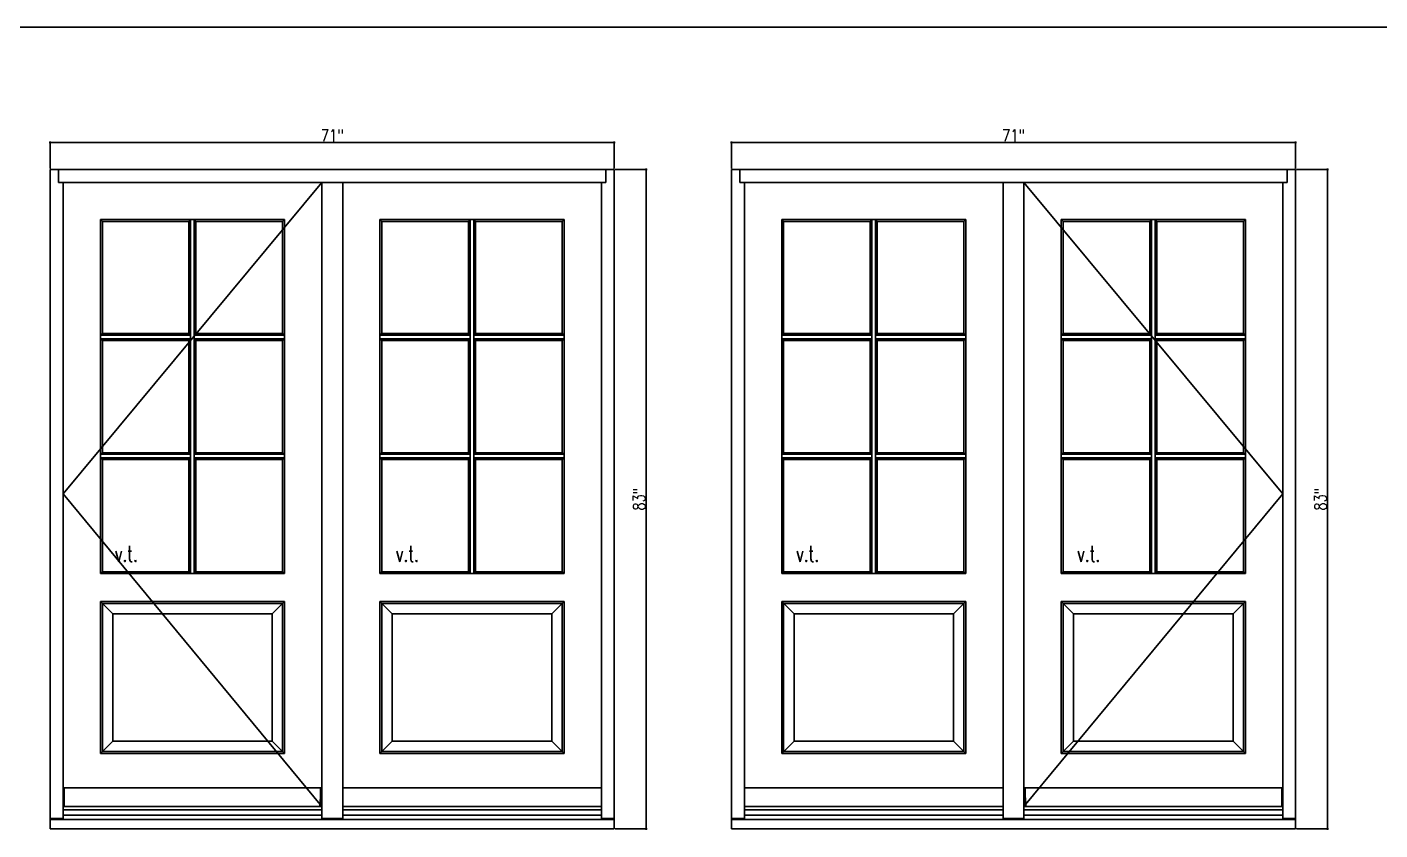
# Model space of a CAD drawing. Header units: inches. Extents: x 1985 to 11287, y 379 to 4336.
# Drawn here: x 8201.7 to 8372, y 3663.5 to 3764.6 of the extents above; entities that cross this region are included whole.
import ezdxf

# ---------------------------------------------------------------- set-up
doc = ezdxf.new("R2010")
doc.units = ezdxf.units.IN
doc.header["$MEASUREMENT"] = 0
doc.layers.get('0').update_dxf_attribs({"linetype": 'CONTINUOUS'})
doc.layers.get('Defpoints').update_dxf_attribs({"linetype": 'CONTINUOUS'})
for name, color, linetype in [('COTE1-1 99', 7, 'CONTINUOUS'), ('elevation 99', 7, 'CONTINUOUS'), ('opening side 99', 1, 'CONTINUOUS'), ('separation 99', 3, 'CONTINUOUS')]:
    doc.layers.add(name, color=color, linetype=linetype)
doc.styles.get("Standard").update_dxf_attribs({"font": 'txt.shx', "width": 0.8})
doc.dimstyles.new('Elevation', dxfattribs={"dimscale": 2, "dimtxt": 0.75, "dimasz": 0.0625, "dimexe": 0.0625, "dimexo": 0.0625, "dimgap": 0.0625, "dimtad": 1, "dimdec": 5, "dimzin": 0, "dimdsep": 46, "dimlunit": 5, "dimtxsty": 'Standard', "dimblk1": 'OBLIQUE', "dimblk2": 'OBLIQUE', "dimsah": 1, "dimcen": 2, "dimdle": 0.0625, "dimclrd": 1, "dimclre": 1, "dimadec": 1, "dimazin": 0, "dimtfac": 0.375, "dimtdec": 5, "dimtmove": 0, "dimatfit": 3, "dimldrblk": 'OBLIQUE', "dimfxl": 1, "dimfrac": 2, "dimtolj": 1, "dimtzin": 0, "dimarcsym": 0})

# ---------------------------------------------------------------- blocks, each defined once
blk = doc.blocks.new('_OBLIQUE')
at = {"color": 0, "linetype": 'ByBlock'}
blk.add_line((-0.5, -0.5), (0.5, 0.5), dxfattribs=at)
blk = doc.blocks.new('*D19')
at = {"layer": 'COTE1-1 99', "color": 1, "lineweight": -2, "transparency": 16777216}
for p, q in [((8204.52, 3750.06), (8275.77, 3750.06)), ((8204.64, 3746.78), (8204.64, 3750.19)), ((8275.64, 3746.78), (8275.64, 3750.19))]:
    blk.add_line(p, q, dxfattribs=at)
at = {"layer": 'Defpoints', "color": 0, "transparency": 16777216}
for p in [(8275.64, 3750.06), (8204.64, 3746.66), (8275.64, 3746.66)]:
    blk.add_point(p, dxfattribs=at)
at = {"layer": 'COTE1-1 99', "color": 1, "lineweight": -2, "transparency": 16777216, "xscale": 0.125, "yscale": 0.125, "zscale": 0.125, "rotation": 180}
blk.add_blockref('_OBLIQUE', (8204.64, 3750.06), dxfattribs=at)
at = {"layer": 'COTE1-1 99', "color": 1, "lineweight": -2, "transparency": 16777216, "xscale": 0.125, "yscale": 0.125, "zscale": 0.125}
blk.add_blockref('_OBLIQUE', (8275.64, 3750.06), dxfattribs=at)
at = {"layer": 'COTE1-1 99', "color": 0, "transparency": 16777216, "insert": (8240.14, 3750.94), "char_height": 1.5, "attachment_point": 5}
blk.add_mtext('\\A1;71"', dxfattribs=at)
blk = doc.blocks.new('*D20')
at = {"layer": 'COTE1-1 99', "color": 1, "lineweight": -2, "transparency": 16777216}
for p, q in [((8275.77, 3746.66), (8279.77, 3746.66)), ((8279.65, 3663.53), (8279.65, 3746.78)), ((8275.77, 3663.66), (8279.77, 3663.66))]:
    blk.add_line(p, q, dxfattribs=at)
at = {"layer": 'Defpoints', "color": 0, "transparency": 16777216}
for p in [(8275.64, 3746.66), (8279.65, 3746.66), (8275.64, 3663.66)]:
    blk.add_point(p, dxfattribs=at)
at = {"layer": 'COTE1-1 99', "color": 1, "lineweight": -2, "transparency": 16777216, "xscale": 0.125, "yscale": 0.125, "zscale": 0.125}
for p, rotation in [((8279.65, 3746.66), 90), ((8279.65, 3663.66), 270)]:
    blk.add_blockref('_OBLIQUE', p, dxfattribs=dict(at, rotation=rotation))
at = {"layer": 'COTE1-1 99', "color": 0, "transparency": 16777216, "insert": (8278.77, 3705.16), "char_height": 1.5, "attachment_point": 5, "rotation": 90}
blk.add_mtext('\\A1;83"', dxfattribs=at)
blk = doc.blocks.new('*D21')
at = {"layer": 'COTE1-1 99', "color": 1, "lineweight": -2, "transparency": 16777216}
for p, q in [((8290.27, 3750.06), (8361.52, 3750.06)), ((8290.39, 3746.78), (8290.39, 3750.19)), ((8361.39, 3746.78), (8361.39, 3750.19))]:
    blk.add_line(p, q, dxfattribs=at)
at = {"layer": 'Defpoints', "color": 0, "transparency": 16777216}
for p in [(8361.39, 3750.06), (8290.39, 3746.66), (8361.39, 3746.66)]:
    blk.add_point(p, dxfattribs=at)
at = {"layer": 'COTE1-1 99', "color": 1, "lineweight": -2, "transparency": 16777216, "xscale": 0.125, "yscale": 0.125, "zscale": 0.125, "rotation": 180}
blk.add_blockref('_OBLIQUE', (8290.39, 3750.06), dxfattribs=at)
at = {"layer": 'COTE1-1 99', "color": 1, "lineweight": -2, "transparency": 16777216, "xscale": 0.125, "yscale": 0.125, "zscale": 0.125}
blk.add_blockref('_OBLIQUE', (8361.39, 3750.06), dxfattribs=at)
at = {"layer": 'COTE1-1 99', "color": 0, "transparency": 16777216, "insert": (8325.89, 3750.94), "char_height": 1.5, "attachment_point": 5}
blk.add_mtext('\\A1;71"', dxfattribs=at)
blk = doc.blocks.new('*D22')
at = {"layer": 'COTE1-1 99', "color": 1, "lineweight": -2, "transparency": 16777216}
for p, q in [((8361.52, 3746.66), (8365.52, 3746.66)), ((8365.4, 3663.53), (8365.4, 3746.78)), ((8361.52, 3663.66), (8365.52, 3663.66))]:
    blk.add_line(p, q, dxfattribs=at)
at = {"layer": 'Defpoints', "color": 0, "transparency": 16777216}
for p in [(8361.39, 3746.66), (8365.4, 3746.66), (8361.39, 3663.66)]:
    blk.add_point(p, dxfattribs=at)
at = {"layer": 'COTE1-1 99', "color": 1, "lineweight": -2, "transparency": 16777216, "xscale": 0.125, "yscale": 0.125, "zscale": 0.125}
for p, rotation in [((8365.4, 3746.66), 90), ((8365.4, 3663.66), 270)]:
    blk.add_blockref('_OBLIQUE', p, dxfattribs=dict(at, rotation=rotation))
at = {"layer": 'COTE1-1 99', "color": 0, "transparency": 16777216, "insert": (8364.52, 3705.16), "char_height": 1.5, "attachment_point": 5, "rotation": 90}
blk.add_mtext('\\A1;83"', dxfattribs=at)

msp = doc.modelspace()

# ---------------------------------------------------------------- linework, layer by layer
at = {"layer": 'elevation 99'}
for p, q in [((8241.455126, 3746.65541), (8204.642526, 3746.65541)), ((8204.642526, 3746.65541), (8204.642526, 3663.65541)), ((8205.705026, 3746.65541), (8205.705026, 3745.03041)), ((8238.830126, 3746.65541), (8275.642726, 3746.65541)), ((8274.580226, 3746.65541), (8274.580226, 3745.03041)), ((8275.642726, 3746.65541), (8275.642726, 3663.65541)), ((8290.394623, 3746.65541), (8290.394623, 3663.65541)), ((8327.207223, 3746.65541), (8290.394623, 3746.65541)), ((8291.457123, 3746.65541), (8291.457123, 3745.03041)), ((8324.582223, 3746.65541), (8361.394823, 3746.65541)), ((8360.332323, 3746.65541), (8360.332323, 3745.03041)), ((8361.394823, 3746.65541), (8361.394823, 3663.65541)), ((8238.830126, 3745.03041), (8205.705026, 3745.03041)), ((8206.267526, 3745.03041), (8206.267526, 3664.983536)), ((8238.830126, 3664.983536), (8238.830126, 3745.03041)), ((8238.830126, 3745.03041), (8241.455126, 3745.03041)), ((8241.455126, 3664.983536), (8241.455126, 3745.03041)), ((8241.455126, 3745.03041), (8274.580226, 3745.03041)), ((8274.017726, 3745.03041), (8274.017726, 3664.983536)), ((8324.582223, 3745.03041), (8291.457123, 3745.03041)), ((8292.019623, 3745.03041), (8292.019623, 3664.983536)), ((8324.582223, 3664.983536), (8324.582223, 3745.03041)), ((8324.582223, 3745.03041), (8327.207223, 3745.03041)), ((8327.207223, 3745.03041), (8360.332323, 3745.03041)), ((8327.207223, 3664.983536), (8327.207223, 3745.03041)), ((8359.769823, 3745.03041), (8359.769823, 3664.983536)), ((8211.205011, 3740.092862), (8210.96394, 3740.360733)), ((8210.96394, 3740.360733), (8234.133713, 3740.360733)), ((8210.96394, 3740.360733), (8210.96394, 3695.793739)), ((8211.205011, 3740.092862), (8222.111326, 3740.092862)), ((8211.205011, 3740.092862), (8211.205011, 3725.989362)), ((8222.111326, 3740.092862), (8222.315526, 3740.360733)), ((8222.111326, 3740.092862), (8222.111326, 3725.989362)), ((8222.315526, 3740.360733), (8222.315526, 3695.793739)), ((8222.782126, 3740.360733), (8222.986326, 3740.092862)), ((8222.782126, 3740.360733), (8222.782126, 3695.793739)), ((8222.986326, 3740.092862), (8233.892641, 3740.092862)), ((8222.986326, 3740.092862), (8222.986326, 3725.989362)), ((8233.892641, 3740.092862), (8234.133713, 3740.360733)), ((8233.892641, 3740.092862), (8233.892641, 3725.989362)), ((8234.133713, 3740.360733), (8234.133713, 3695.793739)), ((8246.15154, 3740.360733), (8246.15154, 3695.793739)), ((8246.15154, 3740.360733), (8269.321313, 3740.360733)), ((8246.392611, 3740.092862), (8246.15154, 3740.360733)), ((8246.392611, 3740.092862), (8246.392611, 3725.989362)), ((8246.392611, 3740.092862), (8257.298926, 3740.092862)), ((8257.298926, 3740.092862), (8257.503126, 3740.360733)), ((8257.298926, 3740.092862), (8257.298926, 3725.989362)), ((8257.503126, 3740.360733), (8257.503126, 3695.793739)), ((8257.969726, 3740.360733), (8257.969726, 3695.793739)), ((8257.969726, 3740.360733), (8258.173926, 3740.092862)), ((8258.173926, 3740.092862), (8258.173926, 3725.989362)), ((8258.173926, 3740.092862), (8269.080241, 3740.092862)), ((8269.080241, 3740.092862), (8269.321313, 3740.360733)), ((8269.080241, 3740.092862), (8269.080241, 3725.989362)), ((8269.321313, 3740.360733), (8269.321313, 3695.793739)), ((8296.716037, 3740.360733), (8296.716037, 3695.793739)), ((8296.716037, 3740.360733), (8319.88581, 3740.360733)), ((8296.957108, 3740.092862), (8296.716037, 3740.360733)), ((8296.957108, 3740.092862), (8296.957108, 3725.989362)), ((8296.957108, 3740.092862), (8307.863423, 3740.092862)), ((8307.863423, 3740.092862), (8308.067623, 3740.360733)), ((8307.863423, 3740.092862), (8307.863423, 3725.989362)), ((8308.067623, 3740.360733), (8308.067623, 3695.793739)), ((8308.534223, 3740.360733), (8308.534223, 3695.793739)), ((8308.534223, 3740.360733), (8308.738423, 3740.092862)), ((8308.738423, 3740.092862), (8308.738423, 3725.989362)), ((8308.738423, 3740.092862), (8319.644738, 3740.092862)), ((8319.644738, 3740.092862), (8319.88581, 3740.360733)), ((8319.644738, 3740.092862), (8319.644738, 3725.989362)), ((8319.88581, 3740.360733), (8319.88581, 3695.793739)), ((8331.903637, 3740.360733), (8331.903637, 3695.793739)), ((8331.903637, 3740.360733), (8355.07341, 3740.360733)), ((8332.144708, 3740.092862), (8331.903637, 3740.360733)), ((8332.144708, 3740.092862), (8332.144708, 3725.989362)), ((8332.144708, 3740.092862), (8343.051023, 3740.092862)), ((8343.051023, 3740.092862), (8343.255223, 3740.360733)), ((8343.051023, 3740.092862), (8343.051023, 3725.989362)), ((8343.255223, 3740.360733), (8343.255223, 3695.793739)), ((8343.721823, 3740.360733), (8343.721823, 3695.793739)), ((8343.721823, 3740.360733), (8343.926023, 3740.092862)), ((8343.926023, 3740.092862), (8343.926023, 3725.989362)), ((8343.926023, 3740.092862), (8354.832338, 3740.092862)), ((8354.832338, 3740.092862), (8355.07341, 3740.360733)), ((8354.832338, 3740.092862), (8354.832338, 3725.989362)), ((8355.07341, 3740.360733), (8355.07341, 3695.793739)), ((8211.205011, 3725.989362), (8210.96394, 3725.785162)), ((8210.96394, 3725.785162), (8222.315526, 3725.785162)), ((8211.205011, 3725.989362), (8222.111326, 3725.989362)), ((8222.111326, 3725.989362), (8222.315526, 3725.785162)), ((8222.986326, 3725.989362), (8222.782126, 3725.785162)), ((8222.782126, 3725.785162), (8234.133713, 3725.785162)), ((8222.986326, 3725.989362), (8233.892641, 3725.989362)), ((8233.892641, 3725.989362), (8234.133713, 3725.785162)), ((8246.392611, 3725.989362), (8246.15154, 3725.785162)), ((8246.15154, 3725.785162), (8257.503126, 3725.785162)), ((8246.392611, 3725.989362), (8257.298926, 3725.989362)), ((8257.298926, 3725.989362), (8257.503126, 3725.785162)), ((8258.173926, 3725.989362), (8257.969726, 3725.785162)), ((8257.969726, 3725.785162), (8269.321313, 3725.785162)), ((8258.173926, 3725.989362), (8269.080241, 3725.989362)), ((8269.080241, 3725.989362), (8269.321313, 3725.785162)), ((8296.957108, 3725.989362), (8296.716037, 3725.785162)), ((8296.716037, 3725.785162), (8308.067623, 3725.785162)), ((8296.957108, 3725.989362), (8307.863423, 3725.989362)), ((8307.863423, 3725.989362), (8308.067623, 3725.785162)), ((8308.738423, 3725.989362), (8308.534223, 3725.785162)), ((8308.534223, 3725.785162), (8319.88581, 3725.785162)), ((8308.738423, 3725.989362), (8319.644738, 3725.989362)), ((8319.644738, 3725.989362), (8319.88581, 3725.785162)), ((8332.144708, 3725.989362), (8331.903637, 3725.785162)), ((8331.903637, 3725.785162), (8343.255223, 3725.785162)), ((8332.144708, 3725.989362), (8343.051023, 3725.989362)), ((8343.051023, 3725.989362), (8343.255223, 3725.785162)), ((8343.926023, 3725.989362), (8343.721823, 3725.785162)), ((8343.721823, 3725.785162), (8355.07341, 3725.785162)), ((8343.926023, 3725.989362), (8354.832338, 3725.989362)), ((8354.832338, 3725.989362), (8355.07341, 3725.785162)), ((8211.205011, 3725.114362), (8210.96394, 3725.318562)), ((8210.96394, 3725.318562), (8222.315526, 3725.318562)), ((8211.205011, 3725.114362), (8211.205011, 3711.010862)), ((8211.205011, 3725.114362), (8222.111326, 3725.114362)), ((8222.111326, 3725.114362), (8222.315526, 3725.318562)), ((8222.111326, 3725.114362), (8222.111326, 3711.010862)), ((8222.782126, 3725.318562), (8234.133713, 3725.318562)), ((8222.986326, 3725.114362), (8222.782126, 3725.318562)), ((8222.986326, 3725.114362), (8222.986326, 3711.010862)), ((8222.986326, 3725.114362), (8233.892641, 3725.114362)), ((8233.892641, 3725.114362), (8234.133713, 3725.318562)), ((8233.892641, 3725.114362), (8233.892641, 3711.010862)), ((8246.15154, 3725.318562), (8257.503126, 3725.318562)), ((8246.392611, 3725.114362), (8246.15154, 3725.318562)), ((8246.392611, 3725.114362), (8257.298926, 3725.114362)), ((8246.392611, 3725.114362), (8246.392611, 3711.010862)), ((8257.298926, 3725.114362), (8257.503126, 3725.318562)), ((8257.298926, 3725.114362), (8257.298926, 3711.010862)), ((8258.173926, 3725.114362), (8257.969726, 3725.318562)), ((8257.969726, 3725.318562), (8269.321313, 3725.318562)), ((8258.173926, 3725.114362), (8269.080241, 3725.114362)), ((8258.173926, 3725.114362), (8258.173926, 3711.010862)), ((8269.080241, 3725.114362), (8269.321313, 3725.318562)), ((8269.080241, 3725.114362), (8269.080241, 3711.010862)), ((8296.716037, 3725.318562), (8308.067623, 3725.318562)), ((8296.957108, 3725.114362), (8296.716037, 3725.318562)), ((8296.957108, 3725.114362), (8307.863423, 3725.114362)), ((8296.957108, 3725.114362), (8296.957108, 3711.010862)), ((8307.863423, 3725.114362), (8308.067623, 3725.318562)), ((8307.863423, 3725.114362), (8307.863423, 3711.010862)), ((8308.738423, 3725.114362), (8308.534223, 3725.318562)), ((8308.534223, 3725.318562), (8319.88581, 3725.318562)), ((8308.738423, 3725.114362), (8319.644738, 3725.114362)), ((8308.738423, 3725.114362), (8308.738423, 3711.010862)), ((8319.644738, 3725.114362), (8319.88581, 3725.318562)), ((8319.644738, 3725.114362), (8319.644738, 3711.010862)), ((8331.903637, 3725.318562), (8343.255223, 3725.318562)), ((8332.144708, 3725.114362), (8331.903637, 3725.318562)), ((8332.144708, 3725.114362), (8343.051023, 3725.114362)), ((8332.144708, 3725.114362), (8332.144708, 3711.010862)), ((8343.051023, 3725.114362), (8343.255223, 3725.318562)), ((8343.051023, 3725.114362), (8343.051023, 3711.010862)), ((8343.926023, 3725.114362), (8343.721823, 3725.318562)), ((8343.721823, 3725.318562), (8355.07341, 3725.318562)), ((8343.926023, 3725.114362), (8354.832338, 3725.114362)), ((8343.926023, 3725.114362), (8343.926023, 3711.010862)), ((8354.832338, 3725.114362), (8355.07341, 3725.318562)), ((8354.832338, 3725.114362), (8354.832338, 3711.010862)), ((8211.205011, 3711.010862), (8210.96394, 3710.806662)), ((8210.96394, 3710.806662), (8222.315526, 3710.806662)), ((8211.205011, 3711.010862), (8222.111326, 3711.010862)), ((8222.782126, 3710.806662), (8234.133713, 3710.806662)), ((8222.986326, 3711.010862), (8233.892641, 3711.010862)), ((8233.892641, 3711.010862), (8234.133713, 3710.806662)), ((8246.392611, 3711.010862), (8246.15154, 3710.806662)), ((8246.15154, 3710.806662), (8257.503126, 3710.806662)), ((8246.392611, 3711.010862), (8257.298926, 3711.010862)), ((8257.969726, 3710.806662), (8269.321313, 3710.806662)), ((8258.173926, 3711.010862), (8269.080241, 3711.010862)), ((8269.080241, 3711.010862), (8269.321313, 3710.806662)), ((8296.957108, 3711.010862), (8296.716037, 3710.806662)), ((8296.716037, 3710.806662), (8308.067623, 3710.806662)), ((8296.957108, 3711.010862), (8307.863423, 3711.010862)), ((8308.534223, 3710.806662), (8319.88581, 3710.806662)), ((8308.738423, 3711.010862), (8319.644738, 3711.010862)), ((8319.644738, 3711.010862), (8319.88581, 3710.806662)), ((8332.144708, 3711.010862), (8331.903637, 3710.806662)), ((8331.903637, 3710.806662), (8343.255223, 3710.806662)), ((8332.144708, 3711.010862), (8343.051023, 3711.010862)), ((8343.721823, 3710.806662), (8355.07341, 3710.806662)), ((8343.926023, 3711.010862), (8354.832338, 3711.010862)), ((8354.832338, 3711.010862), (8355.07341, 3710.806662)), ((8210.96394, 3710.34451), (8222.315526, 3710.34451)), ((8211.205011, 3710.14031), (8211.205011, 3696.03481)), ((8211.205011, 3710.14031), (8222.111326, 3710.14031)), ((8222.111326, 3710.14031), (8222.111326, 3696.03481)), ((8222.782126, 3710.34451), (8234.133713, 3710.34451)), ((8222.986326, 3710.14031), (8233.892641, 3710.14031)), ((8222.986326, 3710.14031), (8222.986326, 3696.03481)), ((8233.892641, 3710.14031), (8234.133713, 3710.34451)), ((8233.892641, 3710.14031), (8233.892641, 3696.03481)), ((8246.15154, 3710.34451), (8257.503126, 3710.34451)), ((8246.392611, 3710.14031), (8257.298926, 3710.14031)), ((8246.392611, 3710.14031), (8246.392611, 3696.03481)), ((8257.298926, 3710.14031), (8257.298926, 3696.03481)), ((8257.969726, 3710.34451), (8269.321313, 3710.34451)), ((8258.173926, 3710.14031), (8258.173926, 3696.03481)), ((8258.173926, 3710.14031), (8269.080241, 3710.14031)), ((8269.080241, 3710.14031), (8269.321313, 3710.34451)), ((8269.080241, 3710.14031), (8269.080241, 3696.03481)), ((8296.716037, 3710.34451), (8308.067623, 3710.34451)), ((8296.957108, 3710.14031), (8307.863423, 3710.14031)), ((8296.957108, 3710.14031), (8296.957108, 3696.03481)), ((8307.863423, 3710.14031), (8307.863423, 3696.03481)), ((8308.534223, 3710.34451), (8319.88581, 3710.34451)), ((8308.738423, 3710.14031), (8308.738423, 3696.03481)), ((8308.738423, 3710.14031), (8319.644738, 3710.14031)), ((8319.644738, 3710.14031), (8319.88581, 3710.34451)), ((8319.644738, 3710.14031), (8319.644738, 3696.03481)), ((8331.903637, 3710.34451), (8343.255223, 3710.34451)), ((8332.144708, 3710.14031), (8343.051023, 3710.14031)), ((8332.144708, 3710.14031), (8332.144708, 3696.03481)), ((8343.051023, 3710.14031), (8343.051023, 3696.03481)), ((8343.721823, 3710.34451), (8355.07341, 3710.34451)), ((8343.926023, 3710.14031), (8343.926023, 3696.03481)), ((8343.926023, 3710.14031), (8354.832338, 3710.14031)), ((8354.832338, 3710.14031), (8355.07341, 3710.34451)), ((8354.832338, 3710.14031), (8354.832338, 3696.03481)), ((8210.96394, 3695.793739), (8211.205011, 3696.03481)), ((8210.96394, 3695.793739), (8234.133713, 3695.793739)), ((8211.205011, 3696.03481), (8222.111326, 3696.03481)), ((8222.111326, 3696.03481), (8222.315526, 3695.793739)), ((8222.986326, 3696.03481), (8222.782126, 3695.793739)), ((8222.986326, 3696.03481), (8233.892641, 3696.03481)), ((8234.133713, 3695.793739), (8233.892641, 3696.03481)), ((8246.15154, 3695.793739), (8246.392611, 3696.03481)), ((8246.15154, 3695.793739), (8269.321313, 3695.793739)), ((8246.392611, 3696.03481), (8257.298926, 3696.03481)), ((8257.298926, 3696.03481), (8257.503126, 3695.793739)), ((8258.173926, 3696.03481), (8257.969726, 3695.793739)), ((8258.173926, 3696.03481), (8269.080241, 3696.03481)), ((8269.321313, 3695.793739), (8269.080241, 3696.03481)), ((8296.716037, 3695.793739), (8296.957108, 3696.03481)), ((8296.716037, 3695.793739), (8319.88581, 3695.793739)), ((8296.957108, 3696.03481), (8307.863423, 3696.03481)), ((8307.863423, 3696.03481), (8308.067623, 3695.793739)), ((8308.738423, 3696.03481), (8308.534223, 3695.793739)), ((8308.738423, 3696.03481), (8319.644738, 3696.03481)), ((8319.88581, 3695.793739), (8319.644738, 3696.03481)), ((8331.903637, 3695.793739), (8332.144708, 3696.03481)), ((8331.903637, 3695.793739), (8355.07341, 3695.793739)), ((8332.144708, 3696.03481), (8343.051023, 3696.03481)), ((8343.051023, 3696.03481), (8343.255223, 3695.793739)), ((8343.926023, 3696.03481), (8343.721823, 3695.793739)), ((8343.926023, 3696.03481), (8354.832338, 3696.03481)), ((8355.07341, 3695.793739), (8354.832338, 3696.03481)), ((8212.517452, 3690.72226), (8210.963881, 3692.275882)), ((8210.963881, 3673.1643), (8210.963881, 3692.275882)), ((8210.963881, 3692.275882), (8234.133757, 3692.275882)), ((8211.204952, 3673.405371), (8211.204952, 3692.03476)), ((8211.204952, 3692.03476), (8233.892685, 3692.03476)), ((8234.133757, 3692.275882), (8232.580185, 3690.72226)), ((8233.892685, 3673.405371), (8233.892685, 3692.03476)), ((8234.133757, 3673.1643), (8234.133757, 3692.275882)), ((8246.151481, 3692.275882), (8269.321357, 3692.275882)), ((8246.151481, 3673.1643), (8246.151481, 3692.275882)), ((8247.705052, 3690.72226), (8246.151481, 3692.275882)), ((8246.392552, 3692.03476), (8269.080285, 3692.03476)), ((8246.392552, 3673.405371), (8246.392552, 3692.03476)), ((8269.321357, 3692.275882), (8267.767785, 3690.72226)), ((8269.080285, 3673.405371), (8269.080285, 3692.03476)), ((8269.321357, 3673.1643), (8269.321357, 3692.275882)), ((8296.715978, 3692.275882), (8319.885854, 3692.275882)), ((8296.715978, 3673.1643), (8296.715978, 3692.275882)), ((8298.269549, 3690.72226), (8296.715978, 3692.275882)), ((8296.957049, 3692.03476), (8319.644782, 3692.03476)), ((8296.957049, 3673.405371), (8296.957049, 3692.03476)), ((8319.885854, 3692.275882), (8318.332282, 3690.72226)), ((8319.644782, 3673.405371), (8319.644782, 3692.03476)), ((8319.885854, 3673.1643), (8319.885854, 3692.275882)), ((8331.903578, 3692.275882), (8355.073454, 3692.275882)), ((8331.903578, 3673.1643), (8331.903578, 3692.275882)), ((8333.457149, 3690.72226), (8331.903578, 3692.275882)), ((8332.144649, 3692.03476), (8354.832382, 3692.03476)), ((8332.144649, 3673.405371), (8332.144649, 3692.03476)), ((8355.073454, 3692.275882), (8353.519882, 3690.72226)), ((8354.832382, 3673.405371), (8354.832382, 3692.03476)), ((8355.073454, 3673.1643), (8355.073454, 3692.275882)), ((8212.517452, 3674.717871), (8212.517452, 3690.72226)), ((8212.517452, 3690.72226), (8232.580185, 3690.72226)), ((8232.580185, 3674.717871), (8232.580185, 3690.72226)), ((8247.705052, 3690.72226), (8267.767785, 3690.72226)), ((8247.705052, 3674.717871), (8247.705052, 3690.72226)), ((8267.767785, 3674.717871), (8267.767785, 3690.72226)), ((8298.269549, 3690.72226), (8318.332282, 3690.72226)), ((8298.269549, 3674.717871), (8298.269549, 3690.72226)), ((8318.332282, 3674.717871), (8318.332282, 3690.72226)), ((8333.457149, 3690.72226), (8353.519882, 3690.72226)), ((8333.457149, 3674.717871), (8333.457149, 3690.72226)), ((8353.519882, 3674.717871), (8353.519882, 3690.72226)), ((8210.963881, 3673.1643), (8212.517452, 3674.717871)), ((8212.517452, 3674.717871), (8232.580185, 3674.717871)), ((8234.133757, 3673.1643), (8232.580185, 3674.717871)), ((8246.151481, 3673.1643), (8247.705052, 3674.717871)), ((8247.705052, 3674.717871), (8267.767785, 3674.717871)), ((8269.321357, 3673.1643), (8267.767785, 3674.717871)), ((8296.715978, 3673.1643), (8298.269549, 3674.717871)), ((8298.269549, 3674.717871), (8318.332282, 3674.717871)), ((8319.885854, 3673.1643), (8318.332282, 3674.717871)), ((8331.903578, 3673.1643), (8333.457149, 3674.717871)), ((8333.457149, 3674.717871), (8353.519882, 3674.717871)), ((8355.073454, 3673.1643), (8353.519882, 3674.717871)), ((8210.963881, 3673.1643), (8234.133757, 3673.1643)), ((8211.204952, 3673.405371), (8233.892685, 3673.405371)), ((8246.151481, 3673.1643), (8269.321357, 3673.1643)), ((8246.392552, 3673.405371), (8269.080285, 3673.405371)), ((8296.715978, 3673.1643), (8319.885854, 3673.1643)), ((8296.957049, 3673.405371), (8319.644782, 3673.405371)), ((8331.903578, 3673.1643), (8355.073454, 3673.1643)), ((8332.144649, 3673.405371), (8354.832382, 3673.405371)), ((8206.392526, 3666.467905), (8206.392526, 3668.842905)), ((8238.705126, 3668.842905), (8206.392526, 3668.842905)), ((8206.392526, 3666.467905), (8206.392526, 3668.842905)), ((8238.705126, 3668.842905), (8206.392526, 3668.842905)), ((8238.705126, 3666.467905), (8238.705126, 3668.842905)), ((8238.705126, 3666.467905), (8238.705126, 3668.842905)), ((8241.455126, 3668.842905), (8274.017726, 3668.842905)), ((8241.580126, 3668.842905), (8273.892726, 3668.842905)), ((8324.582223, 3668.842905), (8292.019623, 3668.842905)), ((8324.457223, 3668.842905), (8292.144623, 3668.842905)), ((8327.332223, 3666.467905), (8327.332223, 3668.842905)), ((8327.332223, 3668.842905), (8359.644823, 3668.842905)), ((8327.332223, 3666.467905), (8327.332223, 3668.842905)), ((8327.332223, 3668.842905), (8359.644823, 3668.842905)), ((8359.644823, 3666.467905), (8359.644823, 3668.842905)), ((8359.644823, 3666.467905), (8359.644823, 3668.842905)), ((8206.267526, 3666.467905), (8238.830126, 3666.467905)), ((8206.267526, 3666.467905), (8238.830126, 3666.467905)), ((8238.580126, 3666.655405), (8238.580126, 3666.467905)), ((8238.580126, 3666.655405), (8238.580126, 3666.467905)), ((8238.618369, 3666.467905), (8238.627795, 3666.592905)), ((8238.618369, 3666.467905), (8238.627795, 3666.592905)), ((8238.627795, 3666.592905), (8238.638422, 3666.467905)), ((8238.627795, 3666.592905), (8238.638422, 3666.467905)), ((8274.017726, 3666.467905), (8241.455126, 3666.467905)), ((8274.017726, 3666.467905), (8241.455126, 3666.467905)), ((8292.019623, 3666.467905), (8324.582223, 3666.467905)), ((8292.019623, 3666.467905), (8324.582223, 3666.467905)), ((8359.769823, 3666.467905), (8327.207223, 3666.467905)), ((8359.769823, 3666.467905), (8327.207223, 3666.467905)), ((8327.409555, 3666.592905), (8327.398927, 3666.467905)), ((8327.409555, 3666.592905), (8327.398927, 3666.467905)), ((8327.41898, 3666.467905), (8327.409555, 3666.592905)), ((8327.41898, 3666.467905), (8327.409555, 3666.592905)), ((8327.457223, 3666.655405), (8327.457223, 3666.467905)), ((8327.457223, 3666.655405), (8327.457223, 3666.467905)), ((8204.642526, 3664.983536), (8206.267526, 3664.983536)), ((8204.642526, 3664.983536), (8206.267526, 3664.983536)), ((8204.642526, 3664.84291), (8241.455126, 3664.84291)), ((8204.642526, 3664.84291), (8241.455126, 3664.84291)), ((8206.267526, 3666.076286), (8238.830126, 3666.076286)), ((8206.267526, 3666.076286), (8238.830126, 3666.076286)), ((8206.267526, 3665.405405), (8238.830126, 3665.405405)), ((8238.830126, 3664.983536), (8241.455126, 3664.983536)), ((8241.455126, 3664.983536), (8238.830126, 3664.983536)), ((8241.455126, 3664.983536), (8238.830126, 3664.983536)), ((8238.830126, 3664.983536), (8241.455126, 3664.983536)), ((8275.642726, 3664.84291), (8238.830126, 3664.84291)), ((8275.642726, 3664.84291), (8238.830126, 3664.84291)), ((8274.017726, 3666.076286), (8241.455126, 3666.076286)), ((8274.017726, 3666.076286), (8241.455126, 3666.076286)), ((8274.017726, 3665.405405), (8241.455126, 3665.405405)), ((8275.642726, 3664.983536), (8274.017726, 3664.983536)), ((8275.642726, 3664.983536), (8274.017726, 3664.983536)), ((8290.394623, 3664.983536), (8292.019623, 3664.983536)), ((8290.394623, 3664.983536), (8292.019623, 3664.983536)), ((8290.394623, 3664.84291), (8327.207223, 3664.84291)), ((8290.394623, 3664.84291), (8327.207223, 3664.84291)), ((8292.019623, 3666.076286), (8324.582223, 3666.076286)), ((8292.019623, 3666.076286), (8324.582223, 3666.076286)), ((8292.019623, 3665.405405), (8324.582223, 3665.405405)), ((8327.207223, 3664.983536), (8324.582223, 3664.983536)), ((8324.582223, 3664.983536), (8327.207223, 3664.983536)), ((8324.582223, 3664.983536), (8327.207223, 3664.983536)), ((8327.207223, 3664.983536), (8324.582223, 3664.983536)), ((8361.394823, 3664.84291), (8324.582223, 3664.84291)), ((8361.394823, 3664.84291), (8324.582223, 3664.84291)), ((8359.769823, 3666.076286), (8327.207223, 3666.076286)), ((8359.769823, 3666.076286), (8327.207223, 3666.076286)), ((8359.769823, 3665.405405), (8327.207223, 3665.405405)), ((8361.394823, 3664.983536), (8359.769823, 3664.983536)), ((8361.394823, 3664.983536), (8359.769823, 3664.983536)), ((8204.642526, 3663.65541), (8241.455126, 3663.65541)), ((8204.642526, 3663.65541), (8238.830126, 3663.65541)), ((8204.642526, 3663.65541), (8232.330126, 3663.65541)), ((8204.642526, 3663.65541), (8241.455126, 3663.65541)), ((8204.642526, 3663.65541), (8238.830126, 3663.65541)), ((8204.642526, 3663.65541), (8232.330126, 3663.65541)), ((8275.642726, 3663.65541), (8238.830126, 3663.65541)), ((8275.642726, 3663.65541), (8238.830126, 3663.65541)), ((8275.642726, 3663.65541), (8241.455126, 3663.65541)), ((8275.642726, 3663.65541), (8241.455126, 3663.65541)), ((8275.642726, 3663.65541), (8247.955126, 3663.65541)), ((8275.642726, 3663.65541), (8247.955126, 3663.65541)), ((8290.394623, 3663.65541), (8318.082223, 3663.65541)), ((8290.394623, 3663.65541), (8324.582223, 3663.65541)), ((8290.394623, 3663.65541), (8327.207223, 3663.65541)), ((8290.394623, 3663.65541), (8318.082223, 3663.65541)), ((8290.394623, 3663.65541), (8324.582223, 3663.65541)), ((8290.394623, 3663.65541), (8327.207223, 3663.65541)), ((8361.394823, 3663.65541), (8324.582223, 3663.65541)), ((8361.394823, 3663.65541), (8324.582223, 3663.65541)), ((8361.394823, 3663.65541), (8327.207223, 3663.65541)), ((8361.394823, 3663.65541), (8327.207223, 3663.65541)), ((8361.394823, 3663.65541), (8333.707223, 3663.65541)), ((8361.394823, 3663.65541), (8333.707223, 3663.65541))]:
    msp.add_line(p, q, dxfattribs=at)
at = {"layer": 'elevation 99', "color": 7}
for p, q in [((8222.111326, 3711.010862), (8222.315526, 3710.806662)), ((8222.986326, 3711.010862), (8222.782126, 3710.806662)), ((8257.298926, 3711.010862), (8257.503126, 3710.806662)), ((8258.173926, 3711.010862), (8257.969726, 3710.806662)), ((8307.863423, 3711.010862), (8308.067623, 3710.806662)), ((8308.738423, 3711.010862), (8308.534223, 3710.806662)), ((8343.051023, 3711.010862), (8343.255223, 3710.806662)), ((8343.926023, 3711.010862), (8343.721823, 3710.806662)), ((8211.205011, 3710.14031), (8210.96394, 3710.34451)), ((8222.111326, 3710.14031), (8222.315526, 3710.34451)), ((8222.986326, 3710.14031), (8222.782126, 3710.34451)), ((8246.392611, 3710.14031), (8246.15154, 3710.34451)), ((8257.298926, 3710.14031), (8257.503126, 3710.34451)), ((8258.173926, 3710.14031), (8257.969726, 3710.34451)), ((8296.957108, 3710.14031), (8296.716037, 3710.34451)), ((8307.863423, 3710.14031), (8308.067623, 3710.34451)), ((8308.738423, 3710.14031), (8308.534223, 3710.34451)), ((8332.144708, 3710.14031), (8331.903637, 3710.34451)), ((8343.051023, 3710.14031), (8343.255223, 3710.34451)), ((8343.926023, 3710.14031), (8343.721823, 3710.34451))]:
    msp.add_line(p, q, dxfattribs=at)
at = {"layer": 'elevation 99'}
for centre, radius, start, end in [((8220.539664, 3668.578146), 18.140881, 354.32963932, 0.35560171), ((8220.539664, 3668.578146), 18.140881, 354.32963932, 0.35560171), ((8239.091673, 3668.701449), 0.411617, 159.90001428, 181.49147604), ((8239.091673, 3668.701449), 0.411617, 159.90001428, 181.49147604), ((8326.945676, 3668.701449), 0.411617, 358.50852396, 20.09998572), ((8326.945676, 3668.701449), 0.411617, 358.50852396, 20.09998572), ((8345.497686, 3668.578146), 18.140881, 179.64439829, 185.67036068), ((8345.497686, 3668.578146), 18.140881, 179.64439829, 185.67036068), ((8241.237659, 3666.483494), 2.663087, 173.48326078, 176.29878354), ((8241.237659, 3666.483494), 2.663087, 173.48326078, 176.29878354), ((8324.79969, 3666.483494), 2.663087, 3.70121646, 6.51673922), ((8324.79969, 3666.483494), 2.663087, 3.70121646, 6.51673922)]:
    msp.add_arc(centre, radius, start, end, dxfattribs=at)
at = {"layer": 'opening side 99', "color": 1}
for p, q in [((8238.830126, 3745.03041), (8206.267526, 3705.819473)), ((8327.207223, 3745.03041), (8359.769823, 3705.819473)), ((8206.267526, 3705.819473), (8238.830126, 3666.467905)), ((8327.207223, 3666.467905), (8359.769823, 3705.819473))]:
    msp.add_line(p, q, dxfattribs=at)
at = {"layer": 'separation 99'}
msp.add_line((7685.752407, 3764.575732), (9943.552213, 3764.575732), dxfattribs=at)

# ---------------------------------------------------------------- texts
at = {"layer": 'elevation 99', "width": 0.7}
for p in [(8212.784946, 3697.280074), (8248.159946, 3697.280074), (8298.537043, 3697.280074), (8333.912043, 3697.280074)]:
    msp.add_text('v.t.', height=2, dxfattribs=at).set_placement(p)

# ---------------------------------------------------------------- dimensions: what is measured, and where the dimension line sits
at = {"layer": 'COTE1-1 99'}
for base, p1, p2, picture, middle in [((8275.642726, 3750.063088), (8204.642526, 3746.65541), (8275.642726, 3746.65541), '*D19', (8240.142626, 3750.938088)), ((8361.394823, 3750.063088), (8290.394623, 3746.65541), (8361.394823, 3746.65541), '*D21', (8325.894723, 3750.938088))]:
    dim = msp.add_linear_dim(base=base, p1=p1, p2=p2, dimstyle='Elevation', override={"dimtxt": 0.75, "dimdec": 5, "dimlunit": 5, "dimpost": '"'}, dxfattribs=at)
    dim.commit()
    dim.dimension.update_dxf_attribs({"geometry": picture, "text_midpoint": middle})
for base, p1, p2, picture, middle in [((8279.64628, 3746.65541), (8275.642726, 3663.65541), (8275.642726, 3746.65541), '*D20', (8278.77128, 3705.15541)), ((8365.398377, 3746.65541), (8361.394823, 3663.65541), (8361.394823, 3746.65541), '*D22', (8364.523377, 3705.15541))]:
    dim = msp.add_linear_dim(base=base, p1=p1, p2=p2, angle=90, dimstyle='Elevation', override={"dimtxt": 0.75, "dimdec": 5, "dimlunit": 5, "dimpost": '"'}, dxfattribs=at)
    dim.commit()
    dim.dimension.update_dxf_attribs({"geometry": picture, "text_midpoint": middle})

doc.saveas('drawing.dxf')
